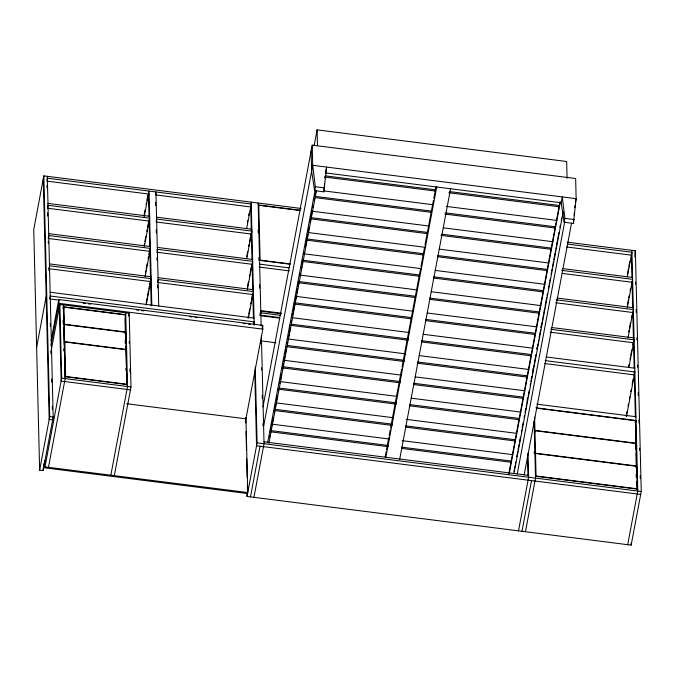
<?xml version="1.0" encoding="UTF-8"?>
<svg xmlns="http://www.w3.org/2000/svg" width="675" height="675" viewBox="0 0 675 675"><rect width="100%" height="100%" fill="white"/><g stroke="black" fill="none" stroke-linecap="round" stroke-linejoin="round"><path stroke-width="1.01" d="M311.133 150.998L311.622 171.163L314.609 190.645L323.848 191.818L324.127 188.662M324.304 186.57L324.582 183.414M325.029 178.166L325.215 176.065M564.165 222.252L564.891 218.354L562.275 196.923L561.178 202.778L564.165 222.252L573.404 223.425L573.767 219.232M574.13 215.03L574.315 212.929M574.763 207.681L574.948 205.58M323.848 191.818L326.59 167.071L325.671 171.948M573.404 223.425L576.138 198.678L575.648 178.521L312.23 145.15L262.98 406.924M301.025 208.448L43.841 175.871L33.75 229.483L39.631 470.188L43.099 470.627L53.19 417.015L47.301 176.31M46.98 180.149L47.351 178.2L251.269 204.027L246.628 228.673M47.647 207.242L48.009 205.293L149.681 218.168L144.349 246.527M36.627 347.313L46.17 296.629M49.68 298.957L50.228 296.03L254.146 321.857L253.597 324.785L253.522 321.739M51.055 340.774L58.809 299.54L262.727 325.375L262.82 329.155L245.945 418.837L126.731 403.734M50.954 345.583L58.902 303.32L58.809 299.54M50.962 351.81L59.872 304.442L129.195 313.225L131.001 386.952L114.311 475.656M63.02 308.72L63.391 306.771L125.778 314.677M125.255 333.956L125.204 314.921L63.973 307.159L63.425 310.087L63.771 324.16M39.631 470.188L49.722 416.576L43.841 175.871M64.817 341.66L126.048 349.414L125.634 332.328L64.403 324.565L64.429 351.177M59.872 304.442L61.678 378.169L44.989 466.872L44.837 460.553M48.457 467.311L65.146 378.608L63.34 304.881M144.138 214.869L145.117 209.697M146.087 204.525L146.475 202.458M146.863 200.382L147.842 195.21M144.188 216.759L149.023 191.076L151.807 305.125M128.647 316.153L129.195 313.225M125.263 334.277L125.634 332.328M144.113 245.649L144.492 243.616M144.872 241.582L145.834 236.495M146.787 231.415L147.167 229.373M147.555 227.34L148.508 222.261M155.588 193.902L155.95 191.953L158.735 306.003M145.42 272.843L145.808 270.81M146.188 268.777L147.142 263.689M148.103 258.609L148.483 256.567M148.863 254.534L149.825 249.455M145.083 276.767L150.424 248.417L48.752 235.541L48.203 238.461L149.867 251.345M156.246 221.003L156.617 219.046L251.927 231.12L246.788 258.457M110.843 475.217L127.533 386.513L125.727 312.787M146.163 303.092L147.116 298.004M147.504 295.971L148.458 290.883M148.838 288.849L149.226 286.816M149.605 284.782L150.567 279.695M146.205 304.982L151.158 278.665L49.494 265.781L48.938 268.709L150.609 281.585M156.988 251.243L157.351 249.294L252.669 261.368L247.328 289.727M247.362 222.649L247.75 220.582M248.721 215.409L249.109 213.342M246.738 256.567L247.691 251.48M248.653 246.4L249.033 244.367M249.421 242.325L250.374 237.246M250.754 235.212L251.142 233.179M247.48 286.816L248.434 281.728M249.387 276.64L249.775 274.607M250.155 272.573L251.117 267.486M248.029 318.077L248.408 316.043M248.788 314.01L249.75 308.922M250.703 303.834L251.092 301.801M251.471 299.767L252.425 294.68M248.451 317.933L253.403 291.617L158.093 279.543L157.545 282.462L252.855 294.536M262.145 328.463L262.727 325.375M567.211 242.165L635.369 250.796L641.25 491.501L631.159 545.122L247.016 496.454L257.099 442.842L255.251 367.166M314.196 145.378L317.107 129.878L566.663 161.494L567.076 178.293M263.663 426.052L312.719 165.316L312.23 145.15M250.484 496.893L260.018 446.209M253.943 497.332L264.035 443.72L261.385 335.458M314.609 190.645L315.343 186.747L312.719 165.316L576.138 198.678L575.404 202.584M267.671 442.471L315.242 189.658M269.646 437.197L270.034 435.13M271.004 429.958L271.392 427.891M271.78 425.824L273.341 417.555M274.312 412.391L274.7 410.324M275.088 408.257L276.067 403.085M276.455 401.017L277.425 395.845M278.395 390.682L278.783 388.614M279.762 383.442L280.15 381.375M280.538 379.308L281.509 374.136M282.479 368.972L283.458 363.8M283.846 361.733L284.816 356.569M285.204 354.502L286.175 349.329M287.153 344.157L287.542 342.09M288.512 336.926L288.9 334.859M289.288 332.792L290.258 327.62M291.237 322.448L291.625 320.38M292.596 315.217L292.984 313.149M293.372 311.082L294.933 302.813M295.321 300.746L296.291 295.574M296.679 293.507L297.65 288.335M298.046 286.267L299.017 281.104M299.987 275.932L300.375 273.864M301.345 268.692L301.742 266.625M302.13 264.558L303.1 259.394M304.071 254.222L304.459 252.155M305.438 246.991L306.408 241.819M306.796 239.752L307.766 234.579M308.154 232.512L309.133 227.348M310.103 222.176L310.492 220.109M310.88 218.042L311.85 212.87M312.829 207.706L313.217 205.639M314.187 200.467L314.575 198.399M314.963 196.332L315.934 191.168M268.912 443.222L316.373 190.991M385.138 456.924L386.108 451.752M386.497 449.685L388.834 437.282M389.222 435.215L390.192 430.043M390.58 427.975L398.942 383.527M399.33 381.459L401.667 369.056M402.055 366.981L420.533 268.777M420.922 266.709L424.617 247.067M425.005 245L433.375 200.551M433.763 198.484L435.898 187.11M385.813 457.599L436.776 186.756M399.676 459.354L450.638 188.511M508.79 473.842L559.938 201.96M509.22 473.664L560.377 201.783M513.937 471.623L514.384 469.26M514.671 467.724L515.033 465.775M515.354 464.088L515.742 462.021M516.712 456.848L517.759 451.297M518.079 449.618L519.05 444.445M519.438 442.378L520.408 437.214M521.378 432.042L521.775 429.975M522.129 428.051L523.133 422.736M524.104 417.572L524.492 415.505M525.04 412.611L525.859 408.265M526.137 406.763L526.508 404.806M526.829 403.093L527.58 397.702M528.188 395.862L529.166 390.69M530.137 385.526L530.525 383.459M530.879 381.569L531.883 376.22M532.271 374.152L533.25 368.98M533.604 367.09L533.967 365.141M534.22 363.817L535.967 354.51M536.946 349.346L537.334 347.271M537.612 345.794L537.975 343.845M538.304 342.107L538.692 340.04M539.08 337.998L539.443 336.049M539.663 334.868L540.641 329.704M541.029 327.637L542 322.464M542.354 320.6L542.717 318.651M542.97 317.292L543.451 314.752M543.755 313.158L544.725 307.994M545.071 306.129L546.725 297.363M547.054 295.591L547.45 293.515M548.421 288.352L548.809 286.284M549.079 284.833L549.45 282.884M549.779 281.112L550.184 278.986M551.095 274.118L551.467 272.168M551.728 270.776L552.116 268.709M552.504 266.642L553.475 261.47M553.821 259.639L555.474 250.872M555.812 249.067L556.2 246.999M556.588 244.932L557.558 239.768M557.828 238.351L558.925 232.495M559.896 227.357L560.284 225.29M561.254 220.126L561.651 218.025M514.038 473.217L563.245 211.672M517.227 474.086L564.789 221.265M524.154 474.964L571.531 223.18M534.398 433.325L534.946 430.405L534.625 417.125M534.406 433.645L534.954 430.718L636.044 443.526L636.23 467.944M518.518 530.845L528.609 477.233L528.01 453.06M521.986 531.284L531.52 480.6M525.454 531.723L535.537 478.111L534.094 421.065M627.455 273.974L628.433 268.802M628.822 266.735L629.792 261.562M627.311 276.902L631.943 252.247L567.262 244.055M634.821 253.724L635.369 250.796M627.421 304.788L628.374 299.708M628.763 297.675L629.142 295.633M630.096 290.554L630.484 288.52M631.437 283.433L631.825 281.399M627.278 307.699L632.61 279.349L561.659 270.354M628.737 331.982L629.117 329.948M629.497 327.915L630.458 322.827M631.412 317.748L631.792 315.714M628.012 337.947L633.352 309.589L556.141 299.81M628.703 366.297L629.092 364.264M630.045 359.176L630.433 357.142M630.813 355.109L631.766 350.021M632.728 344.942L633.108 342.908M628.948 367.175L634.087 339.837L550.623 329.265M626.105 416.458L627.075 411.286M628.045 406.114L628.442 404.038M629.412 398.866L629.8 396.799M630.771 391.627L631.159 389.559M632.138 384.387L633.108 379.215M626.535 416.273L634.871 371.976L545.147 360.61M635.124 422.685L635.487 420.736L536.482 408.189M635.69 422.44L636.061 420.491L535.899 407.801M635.487 446.133L636.036 443.205L635.487 420.736M635.496 446.445L636.044 443.526M636.238 468.264L636.601 466.315L535.511 453.507L536.06 475.985L637.149 488.784L636.601 466.315M627.699 544.683L637.782 491.062L631.901 250.358M325.215 172.884L561.448 202.812M325.569 175.888L435.206 189.776M449.828 191.624L559.457 205.512M324.557 177.019L435.24 191.033M448.807 192.755L559.491 206.778M315.343 186.747L324.582 187.92M564.891 218.354L574.138 219.527M324.076 190.924L432.667 204.685M446.243 206.398L556.926 220.421M315.301 196.391L431.198 211.072M445.821 212.92L555.458 226.808M315.326 197.648L431.232 212.33M444.808 214.051L555.483 228.074M311.715 211.165L428.667 225.982M443.281 227.829L552.918 241.718M258.196 204.905L300.029 210.203M300.51 210.583L258.787 205.293L260.12 260.111L290.377 263.95M46.803 181.119L149.276 194.105M155.402 194.881L250.712 206.955M566.713 246.983L631.395 255.175M311.293 217.688L427.191 232.369M441.813 234.217L551.45 248.105M311.327 218.945L427.224 233.626M440.8 235.347L551.475 249.362M307.716 232.462L425.697 247.404M439.273 249.126L548.91 263.014M47.967 203.403L149.639 216.278M156.566 217.156L251.885 229.23M562.663 268.599L632.559 277.459M307.285 238.984L423.183 253.665M437.805 255.513L547.442 269.401M306.273 240.106L423.217 254.922M437.839 256.77L547.467 270.658M47.461 208.221L149.133 221.096M156.06 221.974L251.378 234.048M562.157 273.417L632.062 282.268M303.708 253.758L421.698 268.701M435.265 270.422L544.902 284.31M302.231 260.145L419.183 274.953M433.797 276.809L543.434 290.697M302.265 261.402L419.209 276.218M433.831 278.066L543.468 291.954M48.701 233.651L150.373 246.527M157.309 247.404L252.619 259.478M259.554 260.356L289.879 264.195M557.137 298.055L633.302 307.699M259.647 264.136L288.925 267.848M156.803 252.222L252.121 264.296M555.592 302.738L632.796 312.517M259.099 267.064L289.423 270.903M299.7 275.046L416.644 289.862M431.257 291.718L540.894 305.606M298.232 281.441L415.176 296.249M429.789 298.105L539.426 311.993M298.257 282.698L415.201 297.515M429.823 299.363L539.46 313.251M49.444 263.891L151.116 276.775M158.043 277.653L253.361 289.727M551.618 327.502L634.044 337.947M295.692 296.342L413.682 311.293M427.258 313.014L536.887 326.894M550.074 332.184L633.538 342.765M294.224 302.729L411.168 317.545M425.782 319.402L535.418 333.29M294.249 303.995L411.193 318.811M425.815 320.659L535.452 334.547M260.516 310.559L281.441 313.208M260.533 311.183L281.45 313.833M260.238 312.744L280.117 315.267M291.684 317.638L409.674 332.589M423.25 334.302L532.879 348.19M259.706 315.048L279.568 317.562M260.752 315.723L279.577 318.111M50.136 292.25L254.053 318.077M291.262 324.16L408.206 338.977M421.774 340.698L531.411 354.577M546.1 356.957L634.778 368.196M290.242 325.291L408.232 340.234M421.808 341.955L531.444 355.843M50.726 299.084L59.088 300.147M83.143 303.193L85.236 303.455M88.374 303.86L90.458 304.121M136.477 309.952L138.569 310.213M141.699 310.61L143.792 310.88M189.81 316.702L191.894 316.972M195.033 317.368L197.125 317.63M243.135 323.46L245.227 323.722M248.366 324.127L250.459 324.388M544.598 363.53L634.323 374.895M58.902 303.32L262.82 329.155M287.677 338.934L405.667 353.877M419.243 355.598L528.879 369.487M261.368 340.926L276.007 342.782M287.255 345.457L404.198 360.273M417.774 361.986L527.403 375.874M286.242 346.587L404.224 361.53M417.8 363.251L527.437 377.139M125.626 332.007L64.395 324.253L63.973 307.159M283.669 360.231L401.659 375.173M415.235 376.895L524.872 390.783M283.247 366.753L400.191 381.561M413.767 383.282L523.403 397.17M282.234 367.875L400.224 382.826M413.792 384.548L523.429 398.436M536.853 404.156L635.968 416.711M280.707 381.662L397.651 396.47M411.227 398.191L520.864 412.079M279.239 388.049L396.183 402.857M409.759 404.578L519.396 418.466M278.227 389.171L396.217 404.123M409.784 405.844L519.421 419.723M534.946 430.405L636.036 443.205M276.699 402.95L393.643 417.766M406.173 419.352L516.856 433.375M65.095 376.718L127.482 384.623M61.678 378.169L131.001 386.952M130.444 389.872L61.13 381.097L59.324 307.37M275.231 409.345L392.175 424.153M405.751 425.874L515.388 439.763M274.219 410.468L392.209 425.419M405.785 427.132L515.413 441.02M636.592 465.995L535.503 453.195L534.954 430.718M272.692 424.246L389.635 439.062M402.165 440.648L512.848 454.672M271.223 430.633L388.167 445.449M401.743 447.171L511.38 461.059M270.211 431.764L388.201 446.707M401.777 448.428L511.414 462.316M263.984 441.83L528.559 475.343M535.494 476.221L637.74 489.173M49.722 416.576L53.19 417.015M257.099 442.842L641.25 491.501M640.702 494.429L256.551 445.77L254.728 371.14M43.647 467.699L247.565 493.535M634.846 254.77L634.897 256.88M635.513 282.082L635.563 284.209M636.179 309.386L636.255 312.584M636.871 337.736L636.922 339.913M637.538 365.048L637.588 367.242M638.204 392.47L638.288 395.626M638.879 419.799L638.955 422.955M639.571 448.183L639.622 450.318M640.237 475.512L640.313 478.676M631.378 254.332L631.943 277.459M632.045 281.644L632.686 307.943M632.787 312.095L633.428 338.428M633.53 342.554L634.154 367.858M634.23 371.115L635.361 417.26M635.563 425.663L636.154 449.879M636.23 452.993L636.82 477.183M636.922 481.376L637.133 489.788M635.521 447.466L635.572 449.516M636.179 474.348L636.255 477.411M631.108 543.021L631.159 545.122M541.038 326.168L541.063 327.426M537.03 347.465L537.055 348.722M533.022 368.761L533.056 370.018M533.579 423.276L533.655 426.431M534.271 451.609L534.322 453.735M531.579 376.405L531.613 377.663M527.487 457.034L527.951 475.959M519.564 440.294L519.59 441.551M317.107 129.878L317.495 145.631M258.154 203.015L261.157 326M258.188 229.837L258.263 232.959M258.863 257.445L258.938 260.601M259.529 284.774L259.605 288.065M260.221 313.158L260.272 315.368M260.887 340.487L260.972 343.727M261.554 367.816L261.613 369.984M262.229 395.145L262.305 398.334M262.921 423.52L262.972 425.638M251.218 202.137L254.222 325.122M250.695 206.111L251.286 230.31M251.362 233.44L252.003 259.774M252.104 263.925L252.754 290.284M252.83 293.355L253.446 318.684M245.919 417.867L247.75 492.556L43.833 466.729L43.757 463.573M245.717 417.783L245.843 423.048M246.046 431.46L246.51 450.402M246.712 458.814L247.177 477.748M247.387 486.169L247.514 491.425M246.94 493.307L247.016 496.454M155.579 202.205L155.655 205.343M156.254 229.812L156.33 232.968M156.938 257.656L156.997 260.322M157.604 284.867L157.68 288.006M148.449 193.16L149.015 216.312M149.082 219.113L149.757 246.822M149.808 248.923L150.508 277.332M150.559 279.433L151.208 305.961M129.262 341.423L129.313 343.533M129.929 368.812L130.013 371.967M125.255 318.87L125.845 343.094M125.93 346.25L126.52 370.474M126.622 374.692L126.875 385.223M125.204 340.276L125.28 343.297M125.887 368.339L125.938 370.432M63.847 327.493L64.268 344.587M64.505 354.308L65.07 377.308M63.104 320.448L63.18 323.603M63.796 348.882L63.847 350.992M46.904 185.541L46.963 187.65M47.579 212.87L47.655 216.051M48.271 241.245L48.322 243.405M48.938 268.574L48.988 270.759M50.271 323.317L50.355 326.472M50.962 351.616L51.022 353.776M51.638 378.945L51.713 382.134M52.304 406.274L52.38 409.438M52.583 417.833L52.633 419.934L49.174 419.496L43.284 178.791M43.048 468.526L43.099 470.627M126.056 349.734L64.825 341.98L65.669 376.473L126.9 384.235L126.056 349.734"/></g></svg>
